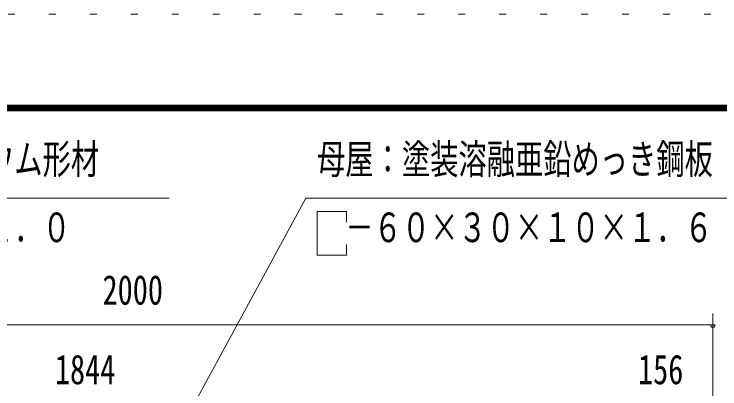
# Model space of a CAD drawing. Units: millimetres, scale not verified. Extents: x -27013 to 27023, y -10500 to 10500.
# Drawn here: x 19129 to 22232, y 8851 to 10500 of the extents above; entities that cross this region are included whole.
import ezdxf
from ezdxf.enums import TextEntityAlignment as Align

# ---------------------------------------------------------------- set-up
doc = ezdxf.new("R2010")
doc.units = ezdxf.units.MM
doc.header["$LTSCALE"] = 60
doc.linetypes.add('USER4', pattern=[3, 0.5, -2.5])
for name, color, linetype, lineweight in [('0-A_2-52DIM', 3, 'Continuous', 18), ('0-C_F-F1PAPER', 5, 'Continuous', 18), ('0-D_F-E_J_ADD', 5, 'USER4', 18)]:
    doc.layers.add(name, color=color, linetype=linetype, lineweight=lineweight)
doc.styles.add('ＭＳ ゴシック', font='')
doc.styles.get('ＭＳ ゴシック').set_extended_font_data('MS Gothic')

msp = doc.modelspace()

# ---------------------------------------------------------------- linework, layer by layer
at = {"layer": '0-A_2-52DIM'}
for p, q in [((19307.36, 7656.37), (20411.23, 9689.93)), ((20411.23, 9689.93), (22561.24, 9689.93)), ((22201.23, 6817.44), (22201.23, 9182.47)), ((22201.23, 9132.46), (17201.24, 9132.46)), ((22211.23, 9132.46), (22191.23, 9132.46))]:
    msp.add_line(p, q, dxfattribs=at)
for points in [[(17632.69, 7884.25), (17961.24, 9689.93), (19811.24, 9689.93)], [(20461.23, 9631.37), (20461.23, 9439.93), (20590.02, 9439.93), (20590.02, 9486.75)], [(20590.02, 9584.56), (20590.02, 9631.37), (20461.23, 9631.37)]]:
    msp.add_lwpolyline(points, dxfattribs=at)
msp.add_arc((22201.23, 9132.46), 10, 180, 0, dxfattribs=at)
at = {"layer": '0-C_F-F1PAPER'}
for points in [[(26522.65, -10000), (-2177.35, -10000), (-2177.35, 10100), (26522.65, 10100)], [(26520.14, -9997.5), (26520.14, 10097.5), (-2174.85, 10097.5), (-2174.85, -9997.5)], [(26517.65, -9995), (26517.65, 10095), (-2172.35, 10095), (-2172.35, -9995)], [(26515.15, -9992.5), (-2169.85, -9992.5), (-2169.85, 10092.5), (26515.15, 10092.5)], [(26512.65, -9990), (26512.65, 10090), (-2167.35, 10090), (-2167.35, -9990)], [(26510.15, -9987.5), (-2164.85, -9987.5), (-2164.85, 10087.5), (26510.15, 10087.5)], [(26507.64, -9985), (26507.64, 10085), (-2162.35, 10085), (-2162.35, -9985)], [(26505.15, -9982.5), (-2159.85, -9982.5), (-2159.85, 10082.5), (26505.15, 10082.5)], [(26502.65, -9980), (-2157.35, -9980), (-2157.35, 10080), (26502.65, 10080)], [(26500.15, -9977.5), (-2154.85, -9977.5), (-2154.85, 10077.5), (26500.15, 10077.5)], [(26497.65, -9975), (26497.65, 10075), (-2152.35, 10075), (-2152.35, -9975)]]:
    msp.add_lwpolyline(points, close=True, dxfattribs=at)
at = {"layer": '0-D_F-E_J_ADD'}
msp.add_lwpolyline([(27022.65, -10500), (-2677.35, -10500), (-2677.35, 10500), (27022.65, 10500)], close=True, dxfattribs=at)

# ---------------------------------------------------------------- texts
at = {"layer": '0-A_2-52DIM', "color": 7, "style": 'ＭＳ ゴシック'}
for s, width, p in [('側化粧：アルミニウム形材', 0.7, (18011.24, 9757.7)), ('母屋：塗装溶融亜鉛めっき鋼板', 0.7, (20461.23, 9757.7)), ('\u3000－７７×４０×２．０', 0.7, (18011.24, 9457.69)), ('\u3000－６０×３０×１０×１．６', 0.7, (20461.23, 9457.69)), ('2000', 0.75, (19518.2, 9182.46)), ('1844', 0.75, (19308.68, 8832.46)), ('156', 0.75, (21872.34, 8832.46))]:
    msp.add_text(s, height=130.2, dxfattribs=dict(at, width=width)).set_placement(p, align=Align.BOTTOM_LEFT)

doc.saveas('drawing.dxf')
